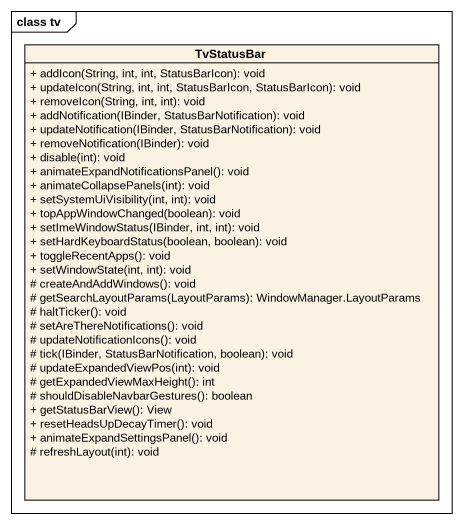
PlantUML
@startuml
mainframe class tv
hide circle
hide empty members
skinparam classAttributeIconSize 0
class TvStatusBar {
  + addIcon(String, int, int, StatusBarIcon): void
  + updateIcon(String, int, int, StatusBarIcon, StatusBarIcon): void
  + removeIcon(String, int, int): void
  + addNotification(IBinder, StatusBarNotification): void
  + updateNotification(IBinder, StatusBarNotification): void
  + removeNotification(IBinder): void
  + disable(int): void
  + animateExpandNotificationsPanel(): void
  + animateCollapsePanels(int): void
  + setSystemUiVisibility(int, int): void
  + topAppWindowChanged(boolean): void
  + setImeWindowStatus(IBinder, int, int): void
  + setHardKeyboardStatus(boolean, boolean): void
  + toggleRecentApps(): void
  + setWindowState(int, int): void
  # createAndAddWindows(): void
  # getSearchLayoutParams(LayoutParams): WindowManager.LayoutParams
  # haltTicker(): void
  # setAreThereNotifications(): void
  # updateNotificationIcons(): void
  # tick(IBinder, StatusBarNotification, boolean): void
  # updateExpandedViewPos(int): void
  # getExpandedViewMaxHeight(): int
  # shouldDisableNavbarGestures(): boolean
  + getStatusBarView(): View
  + resetHeadsUpDecayTimer(): void
  + animateExpandSettingsPanel(): void
  # refreshLayout(int): void
}
@enduml
